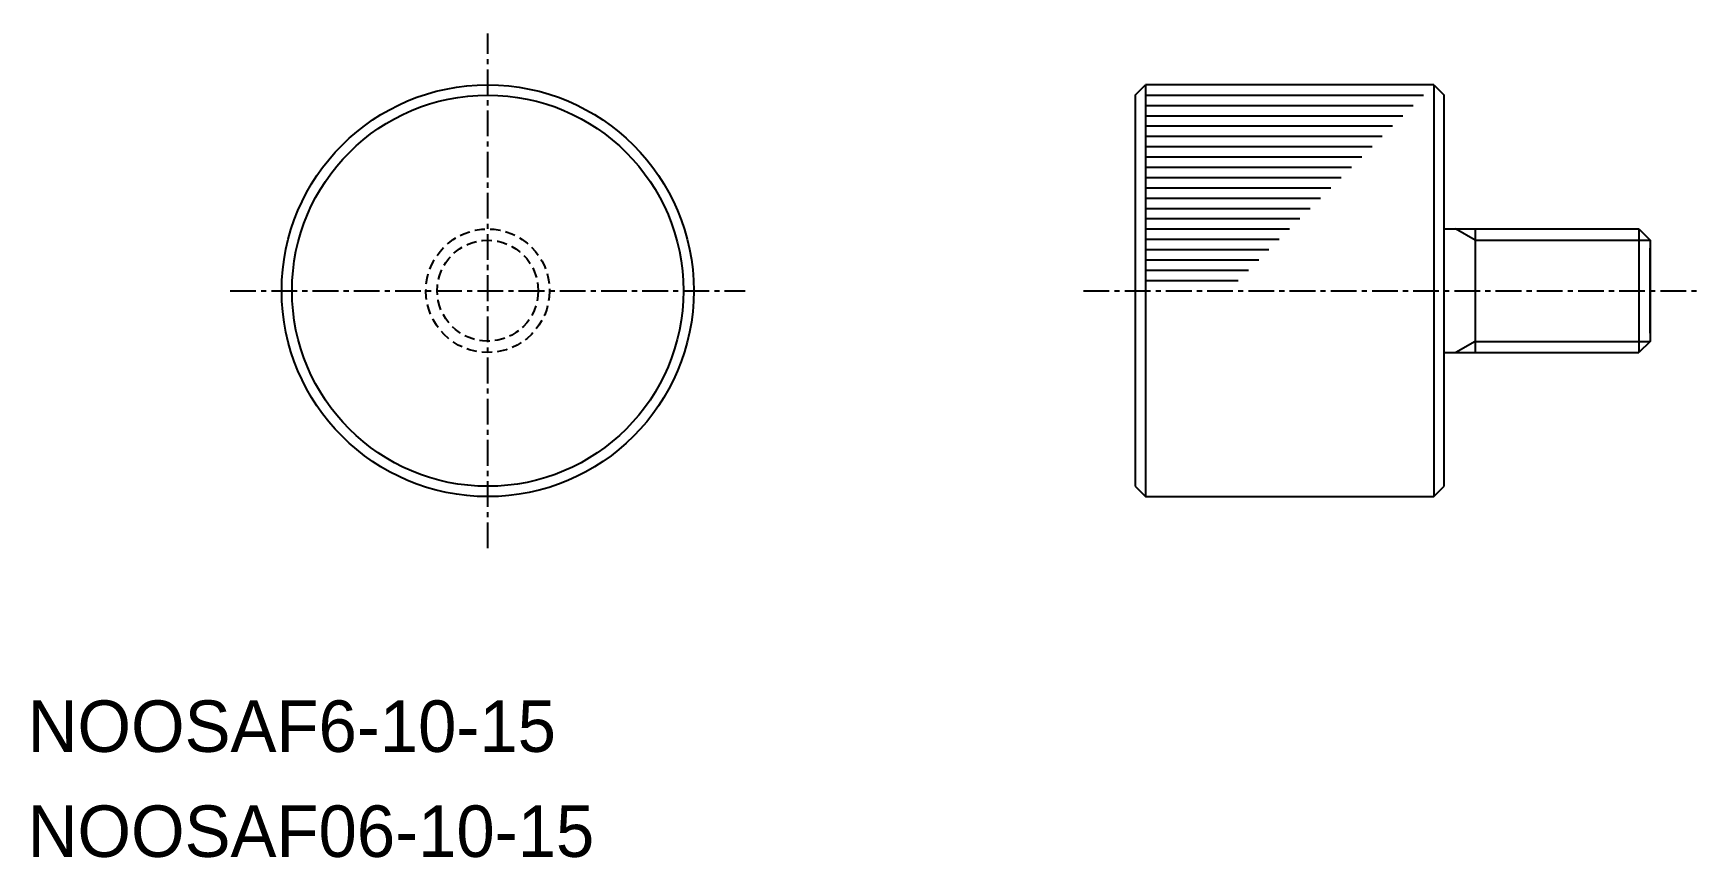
# Model space of a CAD drawing. Extents: x 0.3 to 81.2, y 0 to 40.
import ezdxf

# ---------------------------------------------------------------- set-up
doc = ezdxf.new("R2010")
doc.units = 0
doc.linetypes.add('CENTER', pattern=[2, 1.25, -0.25, 0.25, -0.25])
doc.linetypes.add('DASHED', pattern=[0.75, 0.5, -0.25])
doc.layers.get('0').update_dxf_attribs({"linetype": 'CONTINUOUS'})
doc.layers.add('CENTER', color=1, linetype='CENTER')

msp = doc.modelspace()

# ---------------------------------------------------------------- linework, layer by layer
at = {"color": 7, "linetype": 'CONTINUOUS'}
for p, q in [((53.75, 37), (54.25, 37.5)), ((54.25, 37.5), (54.25, 17.5)), ((68.25, 37.5), (54.25, 37.5)), ((68.25, 37.5), (68.25, 17.5)), ((68.25, 37.5), (68.75, 37)), ((53.75, 37), (53.75, 18)), ((54.25, 37), (67.75, 37)), ((54.25, 36.5), (67.25, 36.5)), ((68.75, 18), (68.75, 37)), ((54.25, 36), (66.75, 36)), ((54.25, 35.5), (66.25, 35.5)), ((54.25, 35), (65.75, 35)), ((54.25, 34.5), (65.25, 34.5)), ((54.25, 34), (64.75, 34)), ((54.25, 33.5), (64.25, 33.5)), ((54.25, 33), (63.75, 33)), ((54.25, 32.5), (63.25, 32.5)), ((54.25, 32), (62.75, 32)), ((54.25, 31.5), (62.25, 31.5)), ((54.25, 31), (61.75, 31)), ((54.25, 30.5), (61.25, 30.5)), ((54.25, 30), (60.75, 30)), ((68.75, 30.5), (78.201, 30.5)), ((70.25, 30.5), (70.25, 24.5)), ((78.201, 30.5), (78.201, 24.5)), ((78.201, 30.5), (78.75, 29.951)), ((54.25, 29.5), (60.25, 29.5)), ((78.75, 29.958), (78.75, 25.041)), ((78.75, 25.433), (78.75, 29.567)), ((54.25, 29), (59.75, 29)), ((54.25, 28.5), (59.25, 28.5)), ((54.25, 28), (58.75, 28)), ((68.75, 24.5), (78.208, 24.5)), ((78.75, 25.041), (78.208, 24.5)), ((53.75, 18), (54.25, 17.5)), ((68.25, 17.5), (68.75, 18)), ((54.25, 17.5), (68.25, 17.5))]:
    msp.add_line(p, q, dxfattribs=at)
at = {"color": 3, "linetype": 'CONTINUOUS'}
for p, q in [((70.25, 29.951), (69.299, 30.5)), ((70.25, 29.951), (78.75, 29.951)), ((70.25, 25.041), (69.312, 24.5)), ((70.25, 25.041), (78.75, 25.041))]:
    msp.add_line(p, q, dxfattribs=at)
at = {"color": 7, "linetype": 'CONTINUOUS'}
for radius in [10, 9.5]:
    msp.add_circle((22.329, 27.5), radius, dxfattribs=at)
at = {"color": 3, "linetype": 'DASHED'}
for radius in [3, 2.451]:
    msp.add_circle((22.329, 27.5), radius, dxfattribs=at)
at = {"layer": 'CENTER', "color": 1, "linetype": 'CENTER'}
for p, q in [((22.329, 15), (22.329, 40)), ((9.829, 27.5), (34.829, 27.5)), ((51.25, 27.5), (81.25, 27.5))]:
    msp.add_line(p, q, dxfattribs=at)

# ---------------------------------------------------------------- texts
at = {"color": 7, "linetype": 'CONTINUOUS'}
for s, p in [('NOOSAF6-10-15', (0, 5.101)), ('NOOSAF06-10-15', (0, 0))]:
    msp.add_text(s, height=2.5, dxfattribs=at).set_placement(p)

doc.saveas('drawing.dxf')
